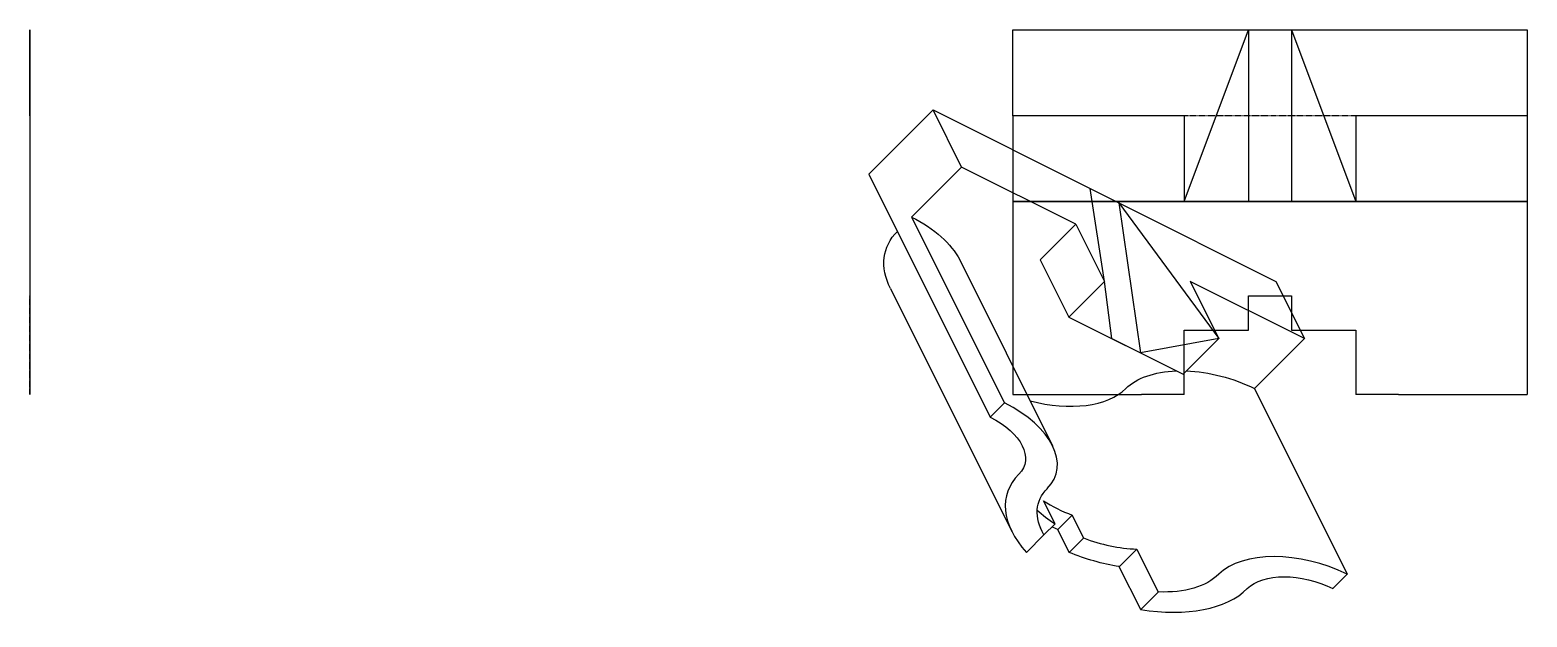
# Model space of a CAD drawing. Header units: inches. Extents: x 0 to 349, y -97 to 40.
import ezdxf

# ---------------------------------------------------------------- set-up
doc = ezdxf.new("R2010")
doc.units = ezdxf.units.IN
doc.header["$LTSCALE"] = 0.5
doc.header["$MEASUREMENT"] = 0
doc.linetypes.add('DASHED2', pattern=[0.375, 0.25, -0.125])
for name, color, linetype in [('PH-72D', 7, 'DASHED2'), ('PH-735', 7, 'DASHED2'), ('PV-72D', 7, 'Continuous'), ('PV-731', 7, 'Continuous'), ('PV-735', 7, 'Continuous'), ('PV-739', 7, 'Continuous')]:
    doc.layers.add(name, color=color, linetype=linetype)

# ---------------------------------------------------------------- blocks, each defined once
blk = doc.blocks.new('*U2')
at = {"layer": 'PV-72D'}
for p, q in [((0, 40, 148.52), (0, 40, 108.52)), ((0, 40, 148.52), (0, 40, 168.52)), ((0, 40, 168.52), (0, 40, 213.52)), ((0, 40, 168.52), (0, -45, 168.52)), ((0, 20, 213.52), (0, 40, 213.52)), ((0, 40, 108.52), (0, -22, 108.52)), ((0, 20, 178.52), (0, -45, 178.52)), ((0, 20, 178.52), (0, 20, 213.52)), ((0, 20, 213.52), (0, 0, 213.52)), ((0, 20, 188.52), (0, 0, 188.52)), ((0, 0, 213.52), (0, 0, 188.52)), ((0, -22, 108.84), (0, -30, 108.84)), ((0, -22, 108.84), (0, -22, 108.52)), ((0, -30, 113.88), (0, -30, 108.84)), ((0, -30, 113.88), (0, -45, 113.88)), ((0, -45, 113.88), (0, -45, 148.52)), ((0, -45, 178.52), (0, -45, 168.52)), ((0, -45, 168.52), (0, -45, 148.52))]:
    blk.add_line(p, q, dxfattribs=at)
blk = doc.blocks.new('*U3')
at = {"layer": 'PH-72D'}
for p, q in [((0, 40, 213.52), (0, 0, 188.58)), ((0, 20, 118.52), (0, 20, 148.52)), ((0, 20, 178.52), (0, 20, 148.52)), ((0, 20, 118.52), (0, -22, 118.52)), ((0, -22, 108.84), (0, -22, 118.94)), ((0, -30, 118.94), (0, -22, 118.94)), ((0, -30, 113.88), (0, -30, 126.16)), ((0, -45, 126.16), (0, -30, 126.16))]:
    blk.add_line(p, q, dxfattribs=at)
blk = doc.blocks.new('*U4')
at = {"layer": 'PV-731'}
for p, q in [((229.45, 0, 178.52), (229.45, 0, 168.52)), ((229.45, 0, 178.52), (229.45, 0, 213.52)), ((269.45, 0, 213.52), (229.45, 0, 213.52)), ((269.45, 0, 113.88), (269.45, 0, 126.16)), ((284.45, 0, 188.58), (269.45, 0, 213.52)), ((269.45, 0, 213.52), (284.45, 0, 213.52)), ((269.45, 0, 213.52), (269.45, 0, 188.52)), ((269.45, 0, 188.52), (309.45, 0, 188.52)), ((284.45, 0, 108.84), (284.45, 0, 118.94)), ((284.45, 0, 213.52), (294.45, 0, 213.52)), ((284.45, 0, 213.52), (284.45, 0, 188.58)), ((284.45, 0, 188.58), (294.48, 0, 188.58)), ((294.45, 0, 118.94), (294.45, 0, 108.84)), ((294.45, 0, 213.52), (294.48, 0, 188.58)), ((294.45, 0, 213.52), (309.45, 0, 213.52)), ((309.45, 0, 213.52), (294.48, 0, 188.58)), ((309.45, 0, 126.16), (309.45, 0, 113.88)), ((349.45, 0, 213.52), (309.45, 0, 213.52)), ((309.45, 0, 188.52), (309.45, 0, 213.52)), ((349.45, 0, 168.52), (349.45, 0, 178.52)), ((349.45, 0, 178.52), (349.45, 0, 213.52))]:
    blk.add_line(p, q, dxfattribs=at)
at = {"layer": 'PV-731', "extrusion": (0, -1, 0)}
for centre, radius, start, end in [((229.45, 148.52), 30, 0, 90), ((289.45, 148.52), 40, 180, 240), ((289.45, 148.52), 30, 228.1897, 260.4059), ((289.45, 148.52), 30, 260.4059, 279.5941), ((289.45, 148.52), 30, -80.4059, -48.1897), ((289.45, 148.52), 40, -60, 0), ((349.45, 148.52), 30, 90, 180)]:
    blk.add_arc(centre, radius, start, end, dxfattribs=at)
at = {"layer": 'PV-731', "extrusion": (0, 1, 0)}
for centre, radius, start, end in [((-229.45, 148.52), 20, 90, 180), ((-289.45, 148.52), 30, -48.1897, 0), ((-289.45, 148.52), 40, -82.8192, -60), ((-289.45, 148.52), 40, 262.8192, 277.1808), ((-289.45, 148.52), 40, 240, 262.8192), ((-289.45, 148.52), 30, 180, 228.1897), ((-349.45, 148.52), 20, 0, 90)]:
    blk.add_arc(centre, radius, start, end, dxfattribs=at)
blk = doc.blocks.new('*U6')
at = {"layer": 'PV-735'}
for p, q in [((229.45, 40), (284.45, 40)), ((229.45, 20), (229.45, 40)), ((269.45, 0), (284.45, 40)), ((284.45, 40), (294.45, 40)), ((284.45, 40), (284.45, 0)), ((294.45, 40), (349.45, 40)), ((294.45, 40), (294.48, 0)), ((294.45, 40), (309.45, 0)), ((349.45, 40), (349.45, 20)), ((229.45, 20), (229.45, -45)), ((269.45, 20), (229.45, 20)), ((269.45, 20), (269.45, 0)), ((349.45, 20), (309.45, 20)), ((309.45, 20), (309.45, 0)), ((349.45, 20), (349.45, -45)), ((284.45, 0), (269.45, 0)), ((284.45, 0), (294.48, 0)), ((309.45, 0), (294.48, 0)), ((284.45, -30), (284.45, -22)), ((284.45, -22), (294.45, -22)), ((294.45, -22), (294.45, -30)), ((269.45, -30), (284.45, -30)), ((269.45, -45), (269.45, -30)), ((294.45, -30), (309.45, -30)), ((309.45, -30), (309.45, -45)), ((229.45, -45), (259.45, -45)), ((269.45, -45), (259.45, -45)), ((319.45, -45), (309.45, -45)), ((319.45, -45), (349.45, -45))]:
    blk.add_line(p, q, dxfattribs=at)
blk = doc.blocks.new('*U7')
at = {"layer": 'PH-735'}
blk.add_line((309.45, 20), (269.45, 20), dxfattribs=at)
blk = doc.blocks.new('*U8')
at = {"layer": 'PV-739'}
for p, q in [((195.8, 6.36, 202.16), (210.8, 21.36, 232.16)), ((210.8, 21.36, 232.16), (247.47, 3.03, 250.5)), ((217.47, 8.03, 225.5), (210.8, 21.36, 232.16)), ((205.8, -3.64, 202.16), (217.47, 8.03, 225.5)), ((244.14, -5.31, 238.83), (217.47, 8.03, 225.5)), ((195.8, 6.36, 202.16), (224.14, -50.31, 173.83)), ((247.47, 3.03, 250.5), (254.14, -0.31, 253.83)), ((250.8, -18.64, 232.16), (247.47, 3.03, 250.5)), ((254.14, -0.31, 253.83), (290.8, -18.64, 272.16)), ((254.14, -0.31, 253.83), (259.18, -35.3, 223.88)), ((254.14, -0.31, 253.83), (277.47, -31.97, 245.5)), ((205.8, -3.64, 202.16), (227.47, -46.97, 180.5)), ((235.8, -13.64, 222.16), (244.14, -5.31, 238.83)), ((244.14, -5.31, 238.83), (250.8, -18.64, 232.16)), ((217.02, -13.64, 203.38), (238.68, -56.97, 181.71)), ((235.8, -13.64, 222.16), (242.47, -26.97, 215.5)), ((200.85, -20.31, 180.55), (229.19, -76.97, 152.21)), ((250.8, -18.64, 232.16), (242.47, -26.97, 215.5)), ((252.49, -31.96, 220.54), (250.8, -18.64, 232.16)), ((297.47, -31.97, 265.5), (270.8, -18.64, 252.16)), ((270.8, -18.64, 252.16), (277.47, -31.97, 245.5)), ((290.8, -18.64, 272.16), (297.47, -31.97, 265.5)), ((242.47, -26.97, 215.5), (269.14, -40.31, 228.83)), ((252.49, -31.96, 220.54), (259.18, -35.3, 223.88)), ((277.47, -31.97, 245.5), (259.18, -35.3, 223.88)), ((269.14, -40.31, 228.83), (277.47, -31.97, 245.5)), ((285.8, -43.64, 242.16), (297.47, -31.97, 265.5)), ((285.8, -43.64, 242.16), (307.47, -86.97, 220.5)), ((227.47, -46.97, 180.5), (224.14, -50.31, 173.83)), ((239.28, -75.17, 164.11), (236.61, -69.84, 166.78)), ((243.28, -73.17, 170.11), (239.91, -76.54, 163.37)), ((243.28, -73.17, 170.11), (245.94, -78.5, 167.44)), ((236.68, -77.76, 158.92), (235.9, -76.19, 159.71)), ((236.68, -77.76, 158.92), (239.28, -75.17, 164.11)), ((242.58, -81.87, 160.71), (239.91, -76.54, 163.37)), ((232.59, -81.86, 150.74), (236.68, -77.76, 158.92)), ((245.94, -78.5, 167.44), (242.58, -81.87, 160.71)), ((258.35, -81.1, 177.26), (254.26, -85.19, 169.07)), ((258.35, -81.1, 177.26), (263.35, -91.1, 172.26)), ((259.26, -95.19, 164.07), (254.26, -85.19, 169.07)), ((304.14, -90.31, 213.83), (307.47, -86.97, 220.5)), ((263.35, -91.1, 172.26), (259.26, -95.19, 164.07))]:
    blk.add_line(p, q, dxfattribs=at)
at = {"layer": 'PV-739', "extrusion": (0.57735, 0.57735, -0.57735)}
for centre, major_axis, start_param, end_param in [((229.14, -20.31, 208.83), (-28.28, 0, -28.28), 0, 0.785398), ((195.8, -13.64, 182.16), (21.21, 0, 21.21), -0.785398, 0), ((275.8, -53.64, 222.16), (21.21, 0, 21.21), -2.356194, -1.626467), ((275.8, -53.64, 222.16), (21.21, 0, 21.21), -1.515126, -0.785398), ((217.47, -56.97, 160.5), (14.14, 0, 14.14), -0.785398, 0.785398), ((257.47, -76.97, 180.5), (-21.21, 0, -21.21), -0.055671, 0.785398), ((249.8, -61.64, 188.16), (-28.28, 0, -28.28), -0.910726, -0.860469), ((252.47, -66.97, 185.5), (-28.28, 0, -28.28), -1.308997, -0.910726), ((257.47, -76.97, 180.5), (-21.21, 0, -21.21), -2.356194, -1.515126), ((297.47, -96.97, 200.5), (14.14, 0, 14.14), -2.356194, -0.785398)]:
    blk.add_ellipse(centre, major_axis=major_axis, ratio=0.57735, start_param=start_param, end_param=end_param, dxfattribs=at)
at = {"layer": 'PV-739', "extrusion": (-0.57735, -0.57735, 0.57735)}
for centre, major_axis, start_param, end_param in [((235.8, -33.64, 202.16), (21.21, 0, 21.21), -1.997875, -0.785398), ((217.47, -56.97, 160.5), (21.21, 0, 21.21), -0.785398, 0.785398), ((257.47, -76.97, 180.5), (-28.28, 0, -28.28), -0.785398, 0.261799), ((249.8, -61.64, 188.16), (21.21, 0, 21.21), -2.523643, -2.188746), ((252.47, -66.97, 185.5), (-21.21, 0, -21.21), 0.361367, 0.61795), ((252.47, -66.97, 185.5), (21.21, 0, 21.21), -2.188746, -1.626467), ((297.47, -96.97, 200.5), (-21.21, 0, -21.21), -2.356194, -0.785398), ((257.47, -76.97, 180.5), (28.28, 0, 28.28), -1.832596, -0.785398)]:
    blk.add_ellipse(centre, major_axis=major_axis, ratio=0.57735, start_param=start_param, end_param=end_param, dxfattribs=at)

msp = doc.modelspace()

# ---------------------------------------------------------------- block references
at = {"layer": 'PH-72D'}
msp.add_blockref('*U3', (0, 0), dxfattribs=at)
at = {"layer": 'PH-735'}
msp.add_blockref('*U7', (0, 0), dxfattribs=at)
at = {"layer": 'PV-72D'}
msp.add_blockref('*U2', (0, 0), dxfattribs=at)
at = {"layer": 'PV-731'}
msp.add_blockref('*U4', (0, 0), dxfattribs=at)
at = {"layer": 'PV-735'}
msp.add_blockref('*U6', (0, 0), dxfattribs=at)
at = {"layer": 'PV-739'}
msp.add_blockref('*U8', (0, 0), dxfattribs=at)

doc.saveas('drawing.dxf')
